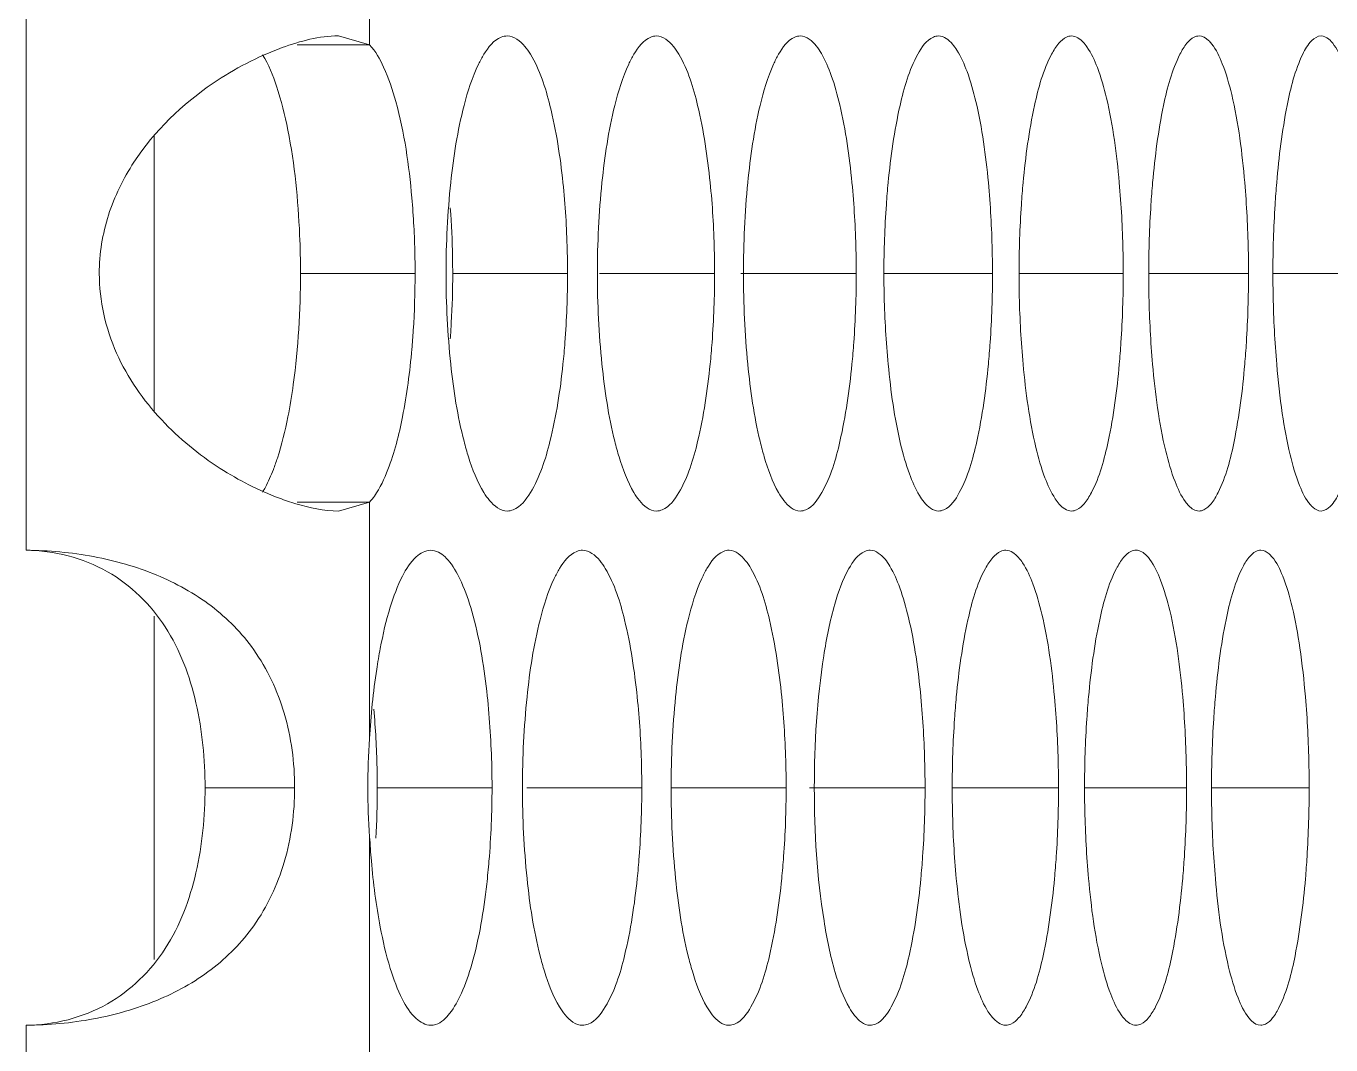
# Model space of a CAD drawing. Header units: millimetres. Extents: x 1177 to 4147, y 93 to 2194.
# Drawn here: x 2891.19 to 2907.68, y 1602.67 to 1615.53 of the extents above; entities that cross this region are included whole.
import ezdxf

# ---------------------------------------------------------------- set-up
doc = ezdxf.new("R2010")
doc.units = ezdxf.units.MM
doc.header["$LTSCALE"] = 0.1
doc.layers.get('0').update_dxf_attribs({"lineweight": 13})
doc.layers.add('标注', color=251, linetype='Continuous', lineweight=9)

msp = doc.modelspace()

# ---------------------------------------------------------------- linework, layer by layer
for p, q in [((2895.532, 1615.296), (2895.532, 1618.283)), ((2891.191, 1608.914), (2891.191, 1615.905)), ((2891.191, 1608.914), (2891.191, 1615.905)), ((2895.532, 1606.535), (2895.532, 1609.522)), ((2895.532, 1602.306), (2895.532, 1605.293)), ((2891.191, 1595.924), (2891.191, 1602.914)), ((2891.191, 1595.924), (2891.191, 1602.914))]:
    msp.add_line(p, q)
at = {"layer": '标注'}
for p, q in [((2895.532, 1615.296), (2895.137, 1615.409)), ((2894.616, 1615.296), (2895.532, 1615.296)), ((2892.81, 1614.148), (2892.81, 1610.671)), ((2894.658, 1612.409), (2896.106, 1612.409)), ((2896.581, 1612.409), (2898.032, 1612.409)), ((2898.435, 1612.409), (2899.89, 1612.409)), ((2900.221, 1612.409), (2901.68, 1612.409)), ((2902.029, 1612.409), (2903.401, 1612.409)), ((2903.736, 1612.409), (2905.053, 1612.409)), ((2905.375, 1612.409), (2906.636, 1612.409)), ((2906.944, 1612.409), (2908.15, 1612.409)), ((2894.616, 1609.522), (2895.532, 1609.522)), ((2895.137, 1609.409), (2895.532, 1609.522)), ((2892.81, 1608.081), (2892.81, 1603.747)), ((2893.453, 1605.914), (2894.584, 1605.914)), ((2895.628, 1605.914), (2897.078, 1605.914)), ((2897.516, 1605.914), (2898.97, 1605.914)), ((2899.337, 1605.914), (2900.794, 1605.914)), ((2901.089, 1605.914), (2902.549, 1605.914)), ((2902.892, 1605.914), (2904.235, 1605.914)), ((2904.564, 1605.914), (2905.853, 1605.914)), ((2906.168, 1605.914), (2907.402, 1605.914))]:
    msp.add_line(p, q, dxfattribs=at)
for centre, radius, start, end in [((2904.136, 1605.906), 8.627, 175.8208, 179.9495), ((2904.136, 1605.922), 8.627, 180.0505, 184.1792), ((2884.338, 1605.913), 11.29, 356.7614, 0.0035)]:
    msp.add_arc(centre, radius, start, end, dxfattribs=at)
for points, knots in [([(2895.137, 1615.409), (2894.895, 1615.409), (2894.332, 1615.259), (2893.824, 1614.995), (2893.553, 1614.811)], [0, 0, 0, 0, 0.425121, 1, 1, 1, 1]), ([(2897.27, 1615.409), (2897.244, 1615.409), (2897.116, 1615.38), (2897.03, 1615.265), (2896.976, 1615.177)], [0, 0, 0, 0, 0.199148, 1, 1, 1, 1]), ([(2897.563, 1615.177), (2897.541, 1615.212), (2897.472, 1615.315), (2897.356, 1615.409), (2897.27, 1615.409)], [0, 0, 0, 0, 0.321082, 1, 1, 1, 1]), ([(2899.155, 1615.409), (2899.131, 1615.409), (2899.005, 1615.379), (2898.923, 1615.264), (2898.871, 1615.177)], [0, 0, 0, 0, 0.196477, 1, 1, 1, 1]), ([(2899.437, 1615.177), (2899.417, 1615.212), (2899.351, 1615.313), (2899.239, 1615.409), (2899.155, 1615.409)], [0, 0, 0, 0, 0.324295, 1, 1, 1, 1]), ([(2900.972, 1615.409), (2900.948, 1615.409), (2900.825, 1615.379), (2900.748, 1615.263), (2900.699, 1615.177)], [0, 0, 0, 0, 0.193636, 1, 1, 1, 1]), ([(2901.239, 1615.186), (2901.22, 1615.219), (2901.158, 1615.316), (2901.052, 1615.409), (2900.972, 1615.409)], [0, 0, 0, 0, 0.326204, 1, 1, 1, 1]), ([(2902.72, 1615.409), (2902.698, 1615.409), (2902.577, 1615.378), (2902.505, 1615.263), (2902.458, 1615.177)], [0, 0, 0, 0, 0.190615, 1, 1, 1, 1]), ([(2902.951, 1615.229), (2902.934, 1615.256), (2902.879, 1615.336), (2902.788, 1615.409), (2902.72, 1615.409)], [0, 0, 0, 0, 0.321102, 1, 1, 1, 1]), ([(2904.4, 1615.409), (2904.378, 1615.409), (2904.315, 1615.393), (2904.225, 1615.309), (2904.174, 1615.227), (2904.148, 1615.177)], [0, 0, 0, 0, 0.185665, 0.530478, 1, 1, 1, 1]), ([(2904.595, 1615.27), (2904.58, 1615.291), (2904.532, 1615.355), (2904.456, 1615.409), (2904.4, 1615.409)], [0, 0, 0, 0, 0.314447, 1, 1, 1, 1]), ([(2906.011, 1615.409), (2905.99, 1615.409), (2905.928, 1615.392), (2905.843, 1615.308), (2905.794, 1615.227), (2905.769, 1615.177)], [0, 0, 0, 0, 0.182292, 0.52599, 1, 1, 1, 1]), ([(2906.17, 1615.309), (2906.158, 1615.324), (2906.117, 1615.372), (2906.055, 1615.409), (2906.011, 1615.409)], [0, 0, 0, 0, 0.305886, 1, 1, 1, 1]), ([(2907.553, 1615.409), (2907.509, 1615.409), (2907.404, 1615.338), (2907.351, 1615.239), (2907.321, 1615.177)], [0, 0, 0, 0, 0.389659, 1, 1, 1, 1]), ([(2907.677, 1615.343), (2907.667, 1615.353), (2907.633, 1615.386), (2907.586, 1615.409), (2907.553, 1615.409)], [0, 0, 0, 0, 0.295107, 1, 1, 1, 1]), ([(2896.065, 1613.363), (2896.029, 1613.773), (2895.951, 1614.338), (2895.738, 1614.979), (2895.608, 1615.215), (2895.532, 1615.296)], [0, 0, 0, 0, 0.608781, 0.835781, 1, 1, 1, 1]), ([(2905.003, 1613.556), (2904.971, 1613.915), (2904.909, 1614.408), (2904.747, 1614.977), (2904.651, 1615.19), (2904.595, 1615.27)], [0, 0, 0, 0, 0.608586, 0.834685, 1, 1, 1, 1]), ([(2906.588, 1613.556), (2906.556, 1613.93), (2906.495, 1614.441), (2906.328, 1615.022), (2906.229, 1615.234), (2906.17, 1615.309)], [0, 0, 0, 0, 0.619614, 0.843153, 1, 1, 1, 1]), ([(2908.104, 1613.556), (2908.087, 1613.768), (2908.045, 1614.157), (2907.954, 1614.677), (2907.84, 1615.066), (2907.739, 1615.276), (2907.677, 1615.343)], [0, 0, 0, 0, 0.343252, 0.632232, 0.852748, 1, 1, 1, 1]), ([(2894.499, 1614.22), (2894.462, 1614.407), (2894.382, 1614.733), (2894.255, 1615.047), (2894.179, 1615.17)], [0, 0, 0, 0, 0.568754, 1, 1, 1, 1]), ([(2896.976, 1615.177), (2896.95, 1615.137), (2896.841, 1614.932), (2896.77, 1614.708), (2896.724, 1614.53)], [0, 0, 0, 0, 0.20579, 1, 1, 1, 1]), ([(2897.974, 1613.556), (2897.94, 1613.884), (2897.855, 1614.436), (2897.683, 1614.981), (2897.563, 1615.177)], [0, 0, 0, 0, 0.587706, 1, 1, 1, 1]), ([(2898.871, 1615.177), (2898.847, 1615.137), (2898.741, 1614.931), (2898.673, 1614.708), (2898.629, 1614.53)], [0, 0, 0, 0, 0.205098, 1, 1, 1, 1]), ([(2899.834, 1613.556), (2899.801, 1613.884), (2899.719, 1614.435), (2899.555, 1614.98), (2899.437, 1615.177)], [0, 0, 0, 0, 0.588565, 1, 1, 1, 1]), ([(2900.699, 1615.177), (2900.675, 1615.137), (2900.573, 1614.93), (2900.508, 1614.708), (2900.465, 1614.53)], [0, 0, 0, 0, 0.204414, 1, 1, 1, 1]), ([(2901.626, 1613.556), (2901.594, 1613.886), (2901.531, 1614.345), (2901.38, 1614.886), (2901.29, 1615.099), (2901.239, 1615.186)], [0, 0, 0, 0, 0.590197, 0.820528, 1, 1, 1, 1]), ([(2902.458, 1615.177), (2902.347, 1614.978), (2902.192, 1614.433), (2902.115, 1613.883), (2902.083, 1613.556)], [0, 0, 0, 0, 0.410076, 1, 1, 1, 1]), ([(2903.349, 1613.556), (2903.316, 1613.9), (2903.254, 1614.376), (2903.098, 1614.931), (2903.004, 1615.145), (2902.951, 1615.229)], [0, 0, 0, 0, 0.598831, 0.827178, 1, 1, 1, 1]), ([(2904.148, 1615.177), (2904.041, 1614.977), (2903.893, 1614.432), (2903.818, 1613.883), (2903.788, 1613.556)], [0, 0, 0, 0, 0.409275, 1, 1, 1, 1]), ([(2905.769, 1615.177), (2905.666, 1614.976), (2905.525, 1614.431), (2905.453, 1613.883), (2905.424, 1613.556)], [0, 0, 0, 0, 0.408497, 1, 1, 1, 1]), ([(2907.321, 1615.177), (2907.222, 1614.975), (2907.088, 1614.431), (2907.019, 1613.883), (2906.992, 1613.556)], [0, 0, 0, 0, 0.407744, 1, 1, 1, 1]), ([(2893.553, 1614.811), (2893.164, 1614.546), (2892.628, 1614.033), (2892.197, 1613.157), (2892.116, 1612.658), (2892.116, 1612.409)], [0, 0, 0, 0, 0.48685, 0.742674, 1, 1, 1, 1]), ([(2896.724, 1614.53), (2896.642, 1614.211), (2896.533, 1613.504), (2896.497, 1612.792), (2896.497, 1612.409)], [0, 0, 0, 0, 0.462348, 1, 1, 1, 1]), ([(2898.629, 1614.53), (2898.549, 1614.211), (2898.445, 1613.504), (2898.409, 1612.792), (2898.409, 1612.409)], [0, 0, 0, 0, 0.462125, 1, 1, 1, 1]), ([(2900.465, 1614.53), (2900.388, 1614.21), (2900.288, 1613.503), (2900.254, 1612.792), (2900.254, 1612.409)], [0, 0, 0, 0, 0.461908, 1, 1, 1, 1]), ([(2894.658, 1612.409), (2894.658, 1612.571), (2894.644, 1613.177), (2894.586, 1613.783), (2894.499, 1614.22)], [0, 0, 0, 0, 0.265985, 1, 1, 1, 1]), ([(2898.032, 1612.409), (2898.032, 1612.507), (2898.027, 1612.89), (2898.004, 1613.273), (2897.974, 1613.556)], [0, 0, 0, 0, 0.255763, 1, 1, 1, 1]), ([(2899.89, 1612.409), (2899.89, 1612.507), (2899.885, 1612.89), (2899.863, 1613.273), (2899.834, 1613.556)], [0, 0, 0, 0, 0.25579, 1, 1, 1, 1]), ([(2901.68, 1612.409), (2901.68, 1612.507), (2901.675, 1612.89), (2901.653, 1613.273), (2901.626, 1613.556)], [0, 0, 0, 0, 0.255815, 1, 1, 1, 1]), ([(2902.083, 1613.556), (2902.074, 1613.464), (2902.043, 1613.083), (2902.029, 1612.699), (2902.029, 1612.409)], [0, 0, 0, 0, 0.242084, 1, 1, 1, 1]), ([(2903.401, 1612.409), (2903.401, 1612.507), (2903.396, 1612.89), (2903.375, 1613.273), (2903.349, 1613.556)], [0, 0, 0, 0, 0.25584, 1, 1, 1, 1]), ([(2903.788, 1613.556), (2903.78, 1613.464), (2903.749, 1613.083), (2903.736, 1612.699), (2903.736, 1612.409)], [0, 0, 0, 0, 0.242044, 1, 1, 1, 1]), ([(2905.053, 1612.409), (2905.053, 1612.507), (2905.048, 1612.89), (2905.028, 1613.273), (2905.003, 1613.556)], [0, 0, 0, 0, 0.255864, 1, 1, 1, 1]), ([(2905.424, 1613.556), (2905.416, 1613.464), (2905.387, 1613.082), (2905.375, 1612.699), (2905.375, 1612.409)], [0, 0, 0, 0, 0.242005, 1, 1, 1, 1]), ([(2906.636, 1612.409), (2906.636, 1612.507), (2906.632, 1612.89), (2906.612, 1613.273), (2906.588, 1613.556)], [0, 0, 0, 0, 0.255886, 1, 1, 1, 1]), ([(2906.992, 1613.556), (2906.984, 1613.464), (2906.956, 1613.082), (2906.944, 1612.699), (2906.944, 1612.409)], [0, 0, 0, 0, 0.241968, 1, 1, 1, 1]), ([(2896.106, 1612.409), (2896.106, 1612.49), (2896.103, 1612.808), (2896.086, 1613.127), (2896.065, 1613.363)], [0, 0, 0, 0, 0.253876, 1, 1, 1, 1]), ([(2896.581, 1612.409), (2896.581, 1612.479), (2896.578, 1612.755), (2896.566, 1613.03), (2896.551, 1613.236)], [0, 0, 0, 0, 0.252958, 1, 1, 1, 1]), ([(2892.116, 1612.409), (2892.116, 1612.066), (2892.273, 1611.376), (2892.859, 1610.542), (2893.591, 1609.943), (2894.129, 1609.669), (2894.391, 1609.571)], [0, 0, 0, 0, 0.268228, 0.532568, 0.782157, 1, 1, 1, 1]), ([(2894.499, 1610.599), (2894.526, 1610.734), (2894.623, 1611.333), (2894.658, 1611.941), (2894.658, 1612.409)], [0, 0, 0, 0, 0.228138, 1, 1, 1, 1]), ([(2896.065, 1611.455), (2896.072, 1611.533), (2896.096, 1611.85), (2896.106, 1612.169), (2896.106, 1612.409)], [0, 0, 0, 0, 0.244708, 1, 1, 1, 1]), ([(2896.497, 1612.409), (2896.497, 1612.026), (2896.533, 1611.314), (2896.642, 1610.607), (2896.724, 1610.289)], [0, 0, 0, 0, 0.537652, 1, 1, 1, 1]), ([(2896.551, 1611.583), (2896.556, 1611.65), (2896.573, 1611.926), (2896.581, 1612.201), (2896.581, 1612.409)], [0, 0, 0, 0, 0.246013, 1, 1, 1, 1]), ([(2897.974, 1611.262), (2897.984, 1611.354), (2898.018, 1611.736), (2898.032, 1612.119), (2898.032, 1612.409)], [0, 0, 0, 0, 0.24218, 1, 1, 1, 1]), ([(2898.409, 1612.409), (2898.409, 1612.026), (2898.445, 1611.315), (2898.549, 1610.608), (2898.629, 1610.289)], [0, 0, 0, 0, 0.537875, 1, 1, 1, 1]), ([(2899.834, 1611.262), (2899.843, 1611.354), (2899.876, 1611.736), (2899.89, 1612.119), (2899.89, 1612.409)], [0, 0, 0, 0, 0.242136, 1, 1, 1, 1]), ([(2900.254, 1612.409), (2900.254, 1612.026), (2900.288, 1611.315), (2900.388, 1610.608), (2900.465, 1610.289)], [0, 0, 0, 0, 0.538092, 1, 1, 1, 1]), ([(2901.626, 1611.262), (2901.635, 1611.354), (2901.666, 1611.736), (2901.68, 1612.119), (2901.68, 1612.409)], [0, 0, 0, 0, 0.242094, 1, 1, 1, 1]), ([(2902.029, 1612.409), (2902.029, 1612.311), (2902.034, 1611.928), (2902.056, 1611.546), (2902.083, 1611.262)], [0, 0, 0, 0, 0.25582, 1, 1, 1, 1]), ([(2903.349, 1611.262), (2903.357, 1611.354), (2903.388, 1611.736), (2903.401, 1612.119), (2903.401, 1612.409)], [0, 0, 0, 0, 0.242053, 1, 1, 1, 1]), ([(2903.736, 1612.409), (2903.736, 1612.311), (2903.741, 1611.928), (2903.762, 1611.546), (2903.788, 1611.262)], [0, 0, 0, 0, 0.255845, 1, 1, 1, 1]), ([(2905.003, 1611.262), (2905.011, 1611.354), (2905.04, 1611.736), (2905.053, 1612.119), (2905.053, 1612.409)], [0, 0, 0, 0, 0.242014, 1, 1, 1, 1]), ([(2905.375, 1612.409), (2905.375, 1612.311), (2905.379, 1611.928), (2905.399, 1611.546), (2905.424, 1611.262)], [0, 0, 0, 0, 0.255868, 1, 1, 1, 1]), ([(2906.588, 1611.262), (2906.596, 1611.354), (2906.624, 1611.736), (2906.636, 1612.119), (2906.636, 1612.409)], [0, 0, 0, 0, 0.241977, 1, 1, 1, 1]), ([(2906.944, 1612.409), (2906.944, 1612.311), (2906.948, 1611.928), (2906.967, 1611.546), (2906.992, 1611.262)], [0, 0, 0, 0, 0.255891, 1, 1, 1, 1]), ([(2895.763, 1609.933), (2895.846, 1610.148), (2895.973, 1610.654), (2896.04, 1611.168), (2896.065, 1611.455)], [0, 0, 0, 0, 0.444382, 1, 1, 1, 1]), ([(2897.563, 1609.641), (2897.683, 1609.838), (2897.855, 1610.382), (2897.94, 1610.935), (2897.974, 1611.262)], [0, 0, 0, 0, 0.412294, 1, 1, 1, 1]), ([(2899.437, 1609.641), (2899.555, 1609.839), (2899.719, 1610.383), (2899.801, 1610.935), (2899.834, 1611.262)], [0, 0, 0, 0, 0.411435, 1, 1, 1, 1]), ([(2901.244, 1609.641), (2901.357, 1609.84), (2901.515, 1610.384), (2901.594, 1610.935), (2901.626, 1611.262)], [0, 0, 0, 0, 0.410597, 1, 1, 1, 1]), ([(2902.083, 1611.262), (2902.116, 1610.924), (2902.179, 1610.455), (2902.334, 1609.906), (2902.426, 1609.692), (2902.478, 1609.606)], [0, 0, 0, 0, 0.595352, 0.824536, 1, 1, 1, 1]), ([(2902.982, 1609.641), (2903.091, 1609.841), (2903.243, 1610.386), (2903.318, 1610.935), (2903.349, 1611.262)], [0, 0, 0, 0, 0.409781, 1, 1, 1, 1]), ([(2903.788, 1611.262), (2903.821, 1610.909), (2903.884, 1610.423), (2904.044, 1609.859), (2904.139, 1609.646), (2904.194, 1609.564)], [0, 0, 0, 0, 0.604767, 0.831791, 1, 1, 1, 1]), ([(2904.651, 1609.641), (2904.756, 1609.842), (2904.901, 1610.387), (2904.974, 1610.935), (2905.003, 1611.262)], [0, 0, 0, 0, 0.408988, 1, 1, 1, 1]), ([(2905.424, 1611.262), (2905.457, 1610.894), (2905.52, 1610.39), (2905.685, 1609.814), (2905.783, 1609.601), (2905.84, 1609.524)], [0, 0, 0, 0, 0.615423, 0.839991, 1, 1, 1, 1]), ([(2906.251, 1609.641), (2906.353, 1609.843), (2906.491, 1610.387), (2906.56, 1610.935), (2906.588, 1611.262)], [0, 0, 0, 0, 0.408219, 1, 1, 1, 1]), ([(2906.992, 1611.262), (2907.009, 1611.054), (2907.051, 1610.671), (2907.143, 1610.157), (2907.257, 1609.769), (2907.357, 1609.558), (2907.417, 1609.488)], [0, 0, 0, 0, 0.339935, 0.62764, 0.849308, 1, 1, 1, 1]), ([(2894.315, 1609.933), (2894.334, 1609.981), (2894.41, 1610.198), (2894.464, 1610.423), (2894.499, 1610.599)], [0, 0, 0, 0, 0.222237, 1, 1, 1, 1]), ([(2896.724, 1610.289), (2896.741, 1610.223), (2896.805, 1610), (2896.889, 1609.78), (2896.976, 1609.641)], [0, 0, 0, 0, 0.294324, 1, 1, 1, 1]), ([(2898.629, 1610.289), (2898.645, 1610.223), (2898.707, 1610), (2898.788, 1609.781), (2898.871, 1609.641)], [0, 0, 0, 0, 0.294922, 1, 1, 1, 1]), ([(2900.465, 1610.289), (2900.481, 1610.223), (2900.54, 1610.001), (2900.618, 1609.781), (2900.699, 1609.641)], [0, 0, 0, 0, 0.29551, 1, 1, 1, 1]), ([(2894.179, 1609.649), (2894.192, 1609.669), (2894.244, 1609.76), (2894.286, 1609.857), (2894.315, 1609.933)], [0, 0, 0, 0, 0.224904, 1, 1, 1, 1]), ([(2895.532, 1609.522), (2895.554, 1609.546), (2895.652, 1609.67), (2895.718, 1609.816), (2895.763, 1609.933)], [0, 0, 0, 0, 0.205277, 1, 1, 1, 1]), ([(2896.976, 1609.641), (2896.997, 1609.606), (2897.067, 1609.504), (2897.184, 1609.409), (2897.27, 1609.409)], [0, 0, 0, 0, 0.321073, 1, 1, 1, 1]), ([(2897.27, 1609.409), (2897.295, 1609.409), (2897.424, 1609.438), (2897.509, 1609.554), (2897.563, 1609.641)], [0, 0, 0, 0, 0.199481, 1, 1, 1, 1]), ([(2898.871, 1609.641), (2898.892, 1609.606), (2898.959, 1609.505), (2899.071, 1609.409), (2899.155, 1609.409)], [0, 0, 0, 0, 0.324264, 1, 1, 1, 1]), ([(2899.155, 1609.409), (2899.18, 1609.409), (2899.306, 1609.439), (2899.386, 1609.554), (2899.437, 1609.641)], [0, 0, 0, 0, 0.196798, 1, 1, 1, 1]), ([(2900.699, 1609.641), (2900.719, 1609.606), (2900.782, 1609.507), (2900.89, 1609.409), (2900.972, 1609.409)], [0, 0, 0, 0, 0.327612, 1, 1, 1, 1]), ([(2900.972, 1609.409), (2900.996, 1609.409), (2901.119, 1609.44), (2901.195, 1609.555), (2901.244, 1609.641)], [0, 0, 0, 0, 0.193945, 1, 1, 1, 1]), ([(2902.72, 1609.409), (2902.743, 1609.409), (2902.864, 1609.441), (2902.935, 1609.556), (2902.982, 1609.641)], [0, 0, 0, 0, 0.190909, 1, 1, 1, 1]), ([(2904.4, 1609.409), (2904.422, 1609.409), (2904.485, 1609.426), (2904.574, 1609.509), (2904.625, 1609.592), (2904.651, 1609.641)], [0, 0, 0, 0, 0.185919, 0.530524, 1, 1, 1, 1]), ([(2906.011, 1609.409), (2906.032, 1609.409), (2906.093, 1609.426), (2906.178, 1609.51), (2906.226, 1609.592), (2906.251, 1609.641)], [0, 0, 0, 0, 0.18253, 0.526009, 1, 1, 1, 1]), ([(2907.553, 1609.409), (2907.596, 1609.409), (2907.701, 1609.48), (2907.752, 1609.579), (2907.782, 1609.641)], [0, 0, 0, 0, 0.389686, 1, 1, 1, 1]), ([(2894.391, 1609.571), (2894.459, 1609.545), (2894.701, 1609.463), (2894.955, 1609.41), (2895.137, 1609.409)], [0, 0, 0, 0, 0.288359, 1, 1, 1, 1]), ([(2902.478, 1609.606), (2902.496, 1609.577), (2902.553, 1609.491), (2902.649, 1609.409), (2902.72, 1609.409)], [0, 0, 0, 0, 0.324647, 1, 1, 1, 1]), ([(2904.194, 1609.564), (2904.209, 1609.54), (2904.259, 1609.471), (2904.34, 1609.409), (2904.4, 1609.409)], [0, 0, 0, 0, 0.318608, 1, 1, 1, 1]), ([(2905.84, 1609.524), (2905.853, 1609.506), (2905.896, 1609.453), (2905.963, 1609.409), (2906.011, 1609.409)], [0, 0, 0, 0, 0.310747, 1, 1, 1, 1]), ([(2907.417, 1609.488), (2907.428, 1609.476), (2907.464, 1609.438), (2907.516, 1609.409), (2907.553, 1609.409)], [0, 0, 0, 0, 0.300688, 1, 1, 1, 1]), ([(2894.067, 1607.657), (2893.918, 1607.867), (2893.546, 1608.245), (2892.84, 1608.634), (2892.04, 1608.86), (2891.477, 1608.912), (2891.191, 1608.914)], [0, 0, 0, 0, 0.237278, 0.48061, 0.736199, 1, 1, 1, 1]), ([(2893.453, 1605.914), (2893.453, 1606.274), (2893.385, 1606.98), (2893.02, 1607.977), (2892.252, 1608.733), (2891.545, 1608.91), (2891.191, 1608.914)], [0, 0, 0, 0, 0.257867, 0.504597, 0.746083, 1, 1, 1, 1]), ([(2896.304, 1608.913), (2896.237, 1608.913), (2896.078, 1608.82), (2895.918, 1608.555), (2895.77, 1608.161), (2895.699, 1607.849), (2895.666, 1607.674)], [0, 0, 0, 0, 0.138263, 0.343336, 0.632179, 1, 1, 1, 1]), ([(2896.542, 1608.766), (2896.525, 1608.788), (2896.463, 1608.859), (2896.37, 1608.913), (2896.304, 1608.913)], [0, 0, 0, 0, 0.303752, 1, 1, 1, 1]), ([(2898.221, 1608.914), (2898.196, 1608.914), (2898.069, 1608.884), (2897.985, 1608.769), (2897.932, 1608.682)], [0, 0, 0, 0, 0.197833, 1, 1, 1, 1]), ([(2898.509, 1608.682), (2898.488, 1608.717), (2898.42, 1608.819), (2898.306, 1608.914), (2898.221, 1608.914)], [0, 0, 0, 0, 0.322669, 1, 1, 1, 1]), ([(2900.072, 1608.914), (2900.048, 1608.914), (2899.923, 1608.884), (2899.844, 1608.768), (2899.794, 1608.682)], [0, 0, 0, 0, 0.195078, 1, 1, 1, 1]), ([(2900.349, 1608.682), (2900.329, 1608.717), (2900.265, 1608.817), (2900.155, 1608.914), (2900.072, 1608.914)], [0, 0, 0, 0, 0.32596, 1, 1, 1, 1]), ([(2901.855, 1608.914), (2901.832, 1608.914), (2901.71, 1608.883), (2901.635, 1608.768), (2901.587, 1608.682)], [0, 0, 0, 0, 0.192149, 1, 1, 1, 1]), ([(2902.104, 1608.712), (2902.086, 1608.743), (2902.027, 1608.831), (2901.928, 1608.914), (2901.855, 1608.914)], [0, 0, 0, 0, 0.323826, 1, 1, 1, 1]), ([(2903.569, 1608.914), (2903.546, 1608.914), (2903.482, 1608.898), (2903.39, 1608.814), (2903.338, 1608.732), (2903.311, 1608.682)], [0, 0, 0, 0, 0.187277, 0.53264, 1, 1, 1, 1]), ([(2903.782, 1608.755), (2903.766, 1608.779), (2903.714, 1608.85), (2903.63, 1608.914), (2903.569, 1608.914)], [0, 0, 0, 0, 0.31799, 1, 1, 1, 1]), ([(2905.214, 1608.914), (2905.192, 1608.914), (2905.13, 1608.897), (2905.042, 1608.814), (2904.993, 1608.731), (2904.967, 1608.682)], [0, 0, 0, 0, 0.184004, 0.528262, 1, 1, 1, 1]), ([(2905.391, 1608.795), (2905.378, 1608.813), (2905.333, 1608.868), (2905.264, 1608.914), (2905.214, 1608.914)], [0, 0, 0, 0, 0.310426, 1, 1, 1, 1]), ([(2906.79, 1608.914), (2906.77, 1608.914), (2906.709, 1608.897), (2906.625, 1608.813), (2906.578, 1608.731), (2906.554, 1608.682)], [0, 0, 0, 0, 0.180528, 0.523661, 1, 1, 1, 1]), ([(2906.932, 1608.831), (2906.921, 1608.844), (2906.883, 1608.884), (2906.829, 1608.914), (2906.79, 1608.914)], [0, 0, 0, 0, 0.300787, 1, 1, 1, 1]), ([(2907.355, 1607.061), (2907.337, 1607.268), (2907.296, 1607.649), (2907.205, 1608.161), (2907.092, 1608.549), (2906.992, 1608.76), (2906.932, 1608.831)], [0, 0, 0, 0, 0.338668, 0.625811, 0.847843, 1, 1, 1, 1]), ([(2897.011, 1607.133), (2896.972, 1607.473), (2896.897, 1607.943), (2896.712, 1608.484), (2896.604, 1608.688), (2896.542, 1608.766)], [0, 0, 0, 0, 0.599408, 0.827175, 1, 1, 1, 1]), ([(2897.932, 1608.682), (2897.907, 1608.642), (2897.799, 1608.436), (2897.73, 1608.213), (2897.685, 1608.035)], [0, 0, 0, 0, 0.205443, 1, 1, 1, 1]), ([(2898.912, 1607.061), (2898.879, 1607.389), (2898.796, 1607.94), (2898.628, 1608.485), (2898.509, 1608.682)], [0, 0, 0, 0, 0.588138, 1, 1, 1, 1]), ([(2899.794, 1608.682), (2899.77, 1608.642), (2899.665, 1608.436), (2899.599, 1608.213), (2899.555, 1608.035)], [0, 0, 0, 0, 0.204755, 1, 1, 1, 1]), ([(2900.738, 1607.061), (2900.706, 1607.388), (2900.626, 1607.939), (2900.464, 1608.484), (2900.349, 1608.682)], [0, 0, 0, 0, 0.588987, 1, 1, 1, 1]), ([(2901.587, 1608.682), (2901.507, 1608.542), (2901.379, 1608.176), (2901.196, 1607.254), (2901.15, 1606.471), (2901.15, 1605.914)], [0, 0, 0, 0, 0.171591, 0.407652, 1, 1, 1, 1]), ([(2902.496, 1607.061), (2902.464, 1607.398), (2902.401, 1607.865), (2902.247, 1608.413), (2902.156, 1608.627), (2902.104, 1608.712)], [0, 0, 0, 0, 0.594383, 0.823753, 1, 1, 1, 1]), ([(2903.311, 1608.682), (2903.202, 1608.482), (2903.051, 1607.938), (2902.975, 1607.388), (2902.944, 1607.061)], [0, 0, 0, 0, 0.409673, 1, 1, 1, 1]), ([(2904.184, 1607.061), (2904.152, 1607.412), (2904.09, 1607.896), (2903.931, 1608.459), (2903.836, 1608.672), (2903.782, 1608.755)], [0, 0, 0, 0, 0.603559, 0.830818, 1, 1, 1, 1]), ([(2904.967, 1608.682), (2904.862, 1608.481), (2904.717, 1607.937), (2904.644, 1607.388), (2904.615, 1607.061)], [0, 0, 0, 0, 0.408883, 1, 1, 1, 1]), ([(2905.804, 1607.061), (2905.772, 1607.427), (2905.71, 1607.929), (2905.546, 1608.504), (2905.448, 1608.717), (2905.391, 1608.795)], [0, 0, 0, 0, 0.613931, 0.838792, 1, 1, 1, 1]), ([(2906.554, 1608.682), (2906.453, 1608.48), (2906.315, 1607.936), (2906.245, 1607.388), (2906.217, 1607.061)], [0, 0, 0, 0, 0.408118, 1, 1, 1, 1]), ([(2897.685, 1608.035), (2897.604, 1607.716), (2897.497, 1607.009), (2897.462, 1606.297), (2897.462, 1605.914)], [0, 0, 0, 0, 0.462235, 1, 1, 1, 1]), ([(2899.555, 1608.035), (2899.477, 1607.715), (2899.375, 1607.008), (2899.34, 1606.297), (2899.34, 1605.914)], [0, 0, 0, 0, 0.462016, 1, 1, 1, 1]), ([(2894.584, 1605.914), (2894.584, 1606.23), (2894.504, 1606.848), (2894.239, 1607.415), (2894.067, 1607.657)], [0, 0, 0, 0, 0.515812, 1, 1, 1, 1]), ([(2895.666, 1607.674), (2895.649, 1607.586), (2895.585, 1607.209), (2895.548, 1606.828), (2895.532, 1606.535)], [0, 0, 0, 0, 0.233018, 1, 1, 1, 1]), ([(2897.078, 1605.914), (2897.078, 1606.018), (2897.072, 1606.425), (2897.045, 1606.832), (2897.011, 1607.133)], [0, 0, 0, 0, 0.256515, 1, 1, 1, 1]), ([(2898.97, 1605.914), (2898.97, 1606.012), (2898.965, 1606.395), (2898.942, 1606.778), (2898.912, 1607.061)], [0, 0, 0, 0, 0.255777, 1, 1, 1, 1]), ([(2900.794, 1605.914), (2900.794, 1606.012), (2900.789, 1606.395), (2900.766, 1606.778), (2900.738, 1607.061)], [0, 0, 0, 0, 0.255803, 1, 1, 1, 1]), ([(2902.549, 1605.914), (2902.549, 1606.012), (2902.544, 1606.395), (2902.523, 1606.778), (2902.496, 1607.061)], [0, 0, 0, 0, 0.255828, 1, 1, 1, 1]), ([(2902.944, 1607.061), (2902.936, 1606.969), (2902.905, 1606.587), (2902.892, 1606.204), (2902.892, 1605.914)], [0, 0, 0, 0, 0.242063, 1, 1, 1, 1]), ([(2904.235, 1605.914), (2904.235, 1606.012), (2904.231, 1606.395), (2904.21, 1606.778), (2904.184, 1607.061)], [0, 0, 0, 0, 0.255852, 1, 1, 1, 1]), ([(2904.615, 1607.061), (2904.606, 1606.969), (2904.577, 1606.587), (2904.564, 1606.204), (2904.564, 1605.914)], [0, 0, 0, 0, 0.242024, 1, 1, 1, 1]), ([(2905.853, 1605.914), (2905.853, 1606.012), (2905.849, 1606.395), (2905.829, 1606.778), (2905.804, 1607.061)], [0, 0, 0, 0, 0.255875, 1, 1, 1, 1]), ([(2906.217, 1607.061), (2906.209, 1606.969), (2906.18, 1606.587), (2906.168, 1606.204), (2906.168, 1605.914)], [0, 0, 0, 0, 0.241986, 1, 1, 1, 1]), ([(2907.402, 1605.914), (2907.402, 1606.012), (2907.398, 1606.395), (2907.379, 1606.777), (2907.355, 1607.061)], [0, 0, 0, 0, 0.255897, 1, 1, 1, 1]), ([(2895.628, 1605.914), (2895.628, 1605.998), (2895.624, 1606.329), (2895.606, 1606.66), (2895.584, 1606.906)], [0, 0, 0, 0, 0.254236, 1, 1, 1, 1]), ([(2891.191, 1602.914), (2891.545, 1602.918), (2892.252, 1603.095), (2893.02, 1603.851), (2893.385, 1604.848), (2893.453, 1605.554), (2893.453, 1605.914)], [0, 0, 0, 0, 0.253917, 0.495403, 0.742133, 1, 1, 1, 1]), ([(2894.067, 1604.171), (2894.239, 1604.413), (2894.504, 1604.98), (2894.584, 1605.598), (2894.584, 1605.914)], [0, 0, 0, 0, 0.484188, 1, 1, 1, 1]), ([(2897.011, 1604.695), (2897.022, 1604.793), (2897.061, 1605.198), (2897.078, 1605.605), (2897.078, 1605.914)], [0, 0, 0, 0, 0.241125, 1, 1, 1, 1]), ([(2897.462, 1605.914), (2897.462, 1605.531), (2897.497, 1604.819), (2897.604, 1604.112), (2897.685, 1603.793)], [0, 0, 0, 0, 0.537765, 1, 1, 1, 1]), ([(2898.912, 1604.767), (2898.922, 1604.859), (2898.956, 1605.241), (2898.97, 1605.624), (2898.97, 1605.914)], [0, 0, 0, 0, 0.242158, 1, 1, 1, 1]), ([(2899.34, 1605.914), (2899.34, 1605.531), (2899.375, 1604.82), (2899.477, 1604.113), (2899.555, 1603.793)], [0, 0, 0, 0, 0.537984, 1, 1, 1, 1]), ([(2900.738, 1604.767), (2900.747, 1604.859), (2900.78, 1605.241), (2900.794, 1605.624), (2900.794, 1605.914)], [0, 0, 0, 0, 0.242115, 1, 1, 1, 1]), ([(2901.15, 1605.914), (2901.15, 1605.352), (2901.197, 1604.564), (2901.383, 1603.638), (2901.513, 1603.272), (2901.594, 1603.133)], [0, 0, 0, 0, 0.594289, 0.829953, 1, 1, 1, 1]), ([(2902.496, 1604.767), (2902.504, 1604.859), (2902.536, 1605.241), (2902.549, 1605.624), (2902.549, 1605.914)], [0, 0, 0, 0, 0.242073, 1, 1, 1, 1]), ([(2902.892, 1605.914), (2902.892, 1605.816), (2902.896, 1605.433), (2902.917, 1605.05), (2902.944, 1604.767)], [0, 0, 0, 0, 0.255833, 1, 1, 1, 1]), ([(2904.184, 1604.767), (2904.193, 1604.859), (2904.223, 1605.241), (2904.235, 1605.624), (2904.235, 1605.914)], [0, 0, 0, 0, 0.242033, 1, 1, 1, 1]), ([(2904.564, 1605.914), (2904.564, 1605.816), (2904.569, 1605.433), (2904.589, 1605.051), (2904.615, 1604.767)], [0, 0, 0, 0, 0.255857, 1, 1, 1, 1]), ([(2905.804, 1604.767), (2905.812, 1604.859), (2905.841, 1605.241), (2905.853, 1605.624), (2905.853, 1605.914)], [0, 0, 0, 0, 0.241995, 1, 1, 1, 1]), ([(2906.168, 1605.914), (2906.168, 1605.816), (2906.172, 1605.433), (2906.192, 1605.051), (2906.217, 1604.767)], [0, 0, 0, 0, 0.25588, 1, 1, 1, 1]), ([(2907.355, 1604.767), (2907.363, 1604.859), (2907.39, 1605.241), (2907.402, 1605.624), (2907.402, 1605.914)], [0, 0, 0, 0, 0.241958, 1, 1, 1, 1]), ([(2895.532, 1605.293), (2895.538, 1605.192), (2895.565, 1604.811), (2895.613, 1604.431), (2895.666, 1604.155)], [0, 0, 0, 0, 0.264818, 1, 1, 1, 1]), ([(2896.542, 1603.062), (2896.604, 1603.14), (2896.712, 1603.344), (2896.897, 1603.885), (2896.972, 1604.355), (2897.011, 1604.695)], [0, 0, 0, 0, 0.172825, 0.400592, 1, 1, 1, 1]), ([(2898.509, 1603.146), (2898.628, 1603.343), (2898.796, 1603.888), (2898.879, 1604.439), (2898.912, 1604.767)], [0, 0, 0, 0, 0.411862, 1, 1, 1, 1]), ([(2900.349, 1603.146), (2900.464, 1603.344), (2900.626, 1603.889), (2900.706, 1604.44), (2900.738, 1604.767)], [0, 0, 0, 0, 0.411013, 1, 1, 1, 1]), ([(2902.121, 1603.146), (2902.233, 1603.345), (2902.388, 1603.89), (2902.465, 1604.44), (2902.496, 1604.767)], [0, 0, 0, 0, 0.410186, 1, 1, 1, 1]), ([(2902.944, 1604.767), (2902.977, 1604.421), (2903.04, 1603.944), (2903.198, 1603.387), (2903.291, 1603.173), (2903.344, 1603.089)], [0, 0, 0, 0, 0.599914, 0.828052, 1, 1, 1, 1]), ([(2903.825, 1603.146), (2903.932, 1603.346), (2904.08, 1603.891), (2904.154, 1604.44), (2904.184, 1604.767)], [0, 0, 0, 0, 0.409381, 1, 1, 1, 1]), ([(2904.615, 1604.767), (2904.647, 1604.406), (2904.71, 1603.912), (2904.873, 1603.341), (2904.97, 1603.128), (2905.026, 1603.048)], [0, 0, 0, 0, 0.60993, 0.835766, 1, 1, 1, 1]), ([(2905.46, 1603.146), (2905.563, 1603.347), (2905.705, 1603.892), (2905.775, 1604.44), (2905.804, 1604.767)], [0, 0, 0, 0, 0.4086, 1, 1, 1, 1]), ([(2906.217, 1604.767), (2906.249, 1604.391), (2906.312, 1603.878), (2906.48, 1603.296), (2906.579, 1603.084), (2906.638, 1603.01)], [0, 0, 0, 0, 0.621267, 0.84448, 1, 1, 1, 1]), ([(2907.025, 1603.146), (2907.125, 1603.348), (2907.26, 1603.893), (2907.327, 1604.44), (2907.355, 1604.767)], [0, 0, 0, 0, 0.407843, 1, 1, 1, 1]), ([(2891.191, 1602.914), (2891.477, 1602.916), (2892.04, 1602.968), (2892.84, 1603.194), (2893.546, 1603.583), (2893.918, 1603.961), (2894.067, 1604.171)], [0, 0, 0, 0, 0.263801, 0.51939, 0.762722, 1, 1, 1, 1]), ([(2895.666, 1604.155), (2895.699, 1603.979), (2895.77, 1603.667), (2895.918, 1603.273), (2896.078, 1603.008), (2896.237, 1602.915), (2896.304, 1602.915)], [0, 0, 0, 0, 0.367821, 0.656664, 0.861737, 1, 1, 1, 1]), ([(2897.685, 1603.793), (2897.702, 1603.727), (2897.764, 1603.505), (2897.847, 1603.285), (2897.932, 1603.146)], [0, 0, 0, 0, 0.294624, 1, 1, 1, 1]), ([(2899.555, 1603.793), (2899.572, 1603.727), (2899.632, 1603.505), (2899.711, 1603.286), (2899.794, 1603.146)], [0, 0, 0, 0, 0.295217, 1, 1, 1, 1]), ([(2896.304, 1602.915), (2896.325, 1602.915), (2896.421, 1602.93), (2896.496, 1603.004), (2896.542, 1603.062)], [0, 0, 0, 0, 0.213946, 1, 1, 1, 1]), ([(2897.932, 1603.146), (2897.953, 1603.111), (2898.022, 1603.009), (2898.136, 1602.914), (2898.221, 1602.914)], [0, 0, 0, 0, 0.32265, 1, 1, 1, 1]), ([(2898.221, 1602.914), (2898.246, 1602.914), (2898.373, 1602.943), (2898.456, 1603.059), (2898.509, 1603.146)], [0, 0, 0, 0, 0.19816, 1, 1, 1, 1]), ([(2899.794, 1603.146), (2899.814, 1603.111), (2899.879, 1603.011), (2899.989, 1602.914), (2900.072, 1602.914)], [0, 0, 0, 0, 0.325919, 1, 1, 1, 1]), ([(2900.072, 1602.914), (2900.096, 1602.914), (2900.221, 1602.944), (2900.299, 1603.06), (2900.349, 1603.146)], [0, 0, 0, 0, 0.195393, 1, 1, 1, 1]), ([(2901.594, 1603.133), (2901.613, 1603.1), (2901.674, 1603.006), (2901.777, 1602.914), (2901.855, 1602.914)], [0, 0, 0, 0, 0.327099, 1, 1, 1, 1]), ([(2901.855, 1602.914), (2901.878, 1602.914), (2902, 1602.945), (2902.074, 1603.06), (2902.121, 1603.146)], [0, 0, 0, 0, 0.19245, 1, 1, 1, 1]), ([(2903.344, 1603.089), (2903.361, 1603.063), (2903.415, 1602.986), (2903.503, 1602.914), (2903.569, 1602.914)], [0, 0, 0, 0, 0.321831, 1, 1, 1, 1]), ([(2903.569, 1602.914), (2903.591, 1602.914), (2903.655, 1602.931), (2903.747, 1603.014), (2903.798, 1603.097), (2903.825, 1603.146)], [0, 0, 0, 0, 0.187539, 0.532699, 1, 1, 1, 1]), ([(2905.026, 1603.048), (2905.04, 1603.028), (2905.087, 1602.967), (2905.16, 1602.914), (2905.214, 1602.914)], [0, 0, 0, 0, 0.31493, 1, 1, 1, 1]), ([(2905.214, 1602.914), (2905.236, 1602.914), (2905.298, 1602.931), (2905.385, 1603.015), (2905.434, 1603.097), (2905.46, 1603.146)], [0, 0, 0, 0, 0.18425, 0.528295, 1, 1, 1, 1]), ([(2906.79, 1602.914), (2906.811, 1602.914), (2906.871, 1602.931), (2906.954, 1603.015), (2907.001, 1603.097), (2907.025, 1603.146)], [0, 0, 0, 0, 0.180756, 0.523667, 1, 1, 1, 1]), ([(2906.638, 1603.01), (2906.649, 1602.995), (2906.689, 1602.95), (2906.748, 1602.914), (2906.79, 1602.914)], [0, 0, 0, 0, 0.306013, 1, 1, 1, 1])]:
    msp.add_open_spline(points, degree=3, knots=knots, dxfattribs=at)

doc.saveas('drawing.dxf')
